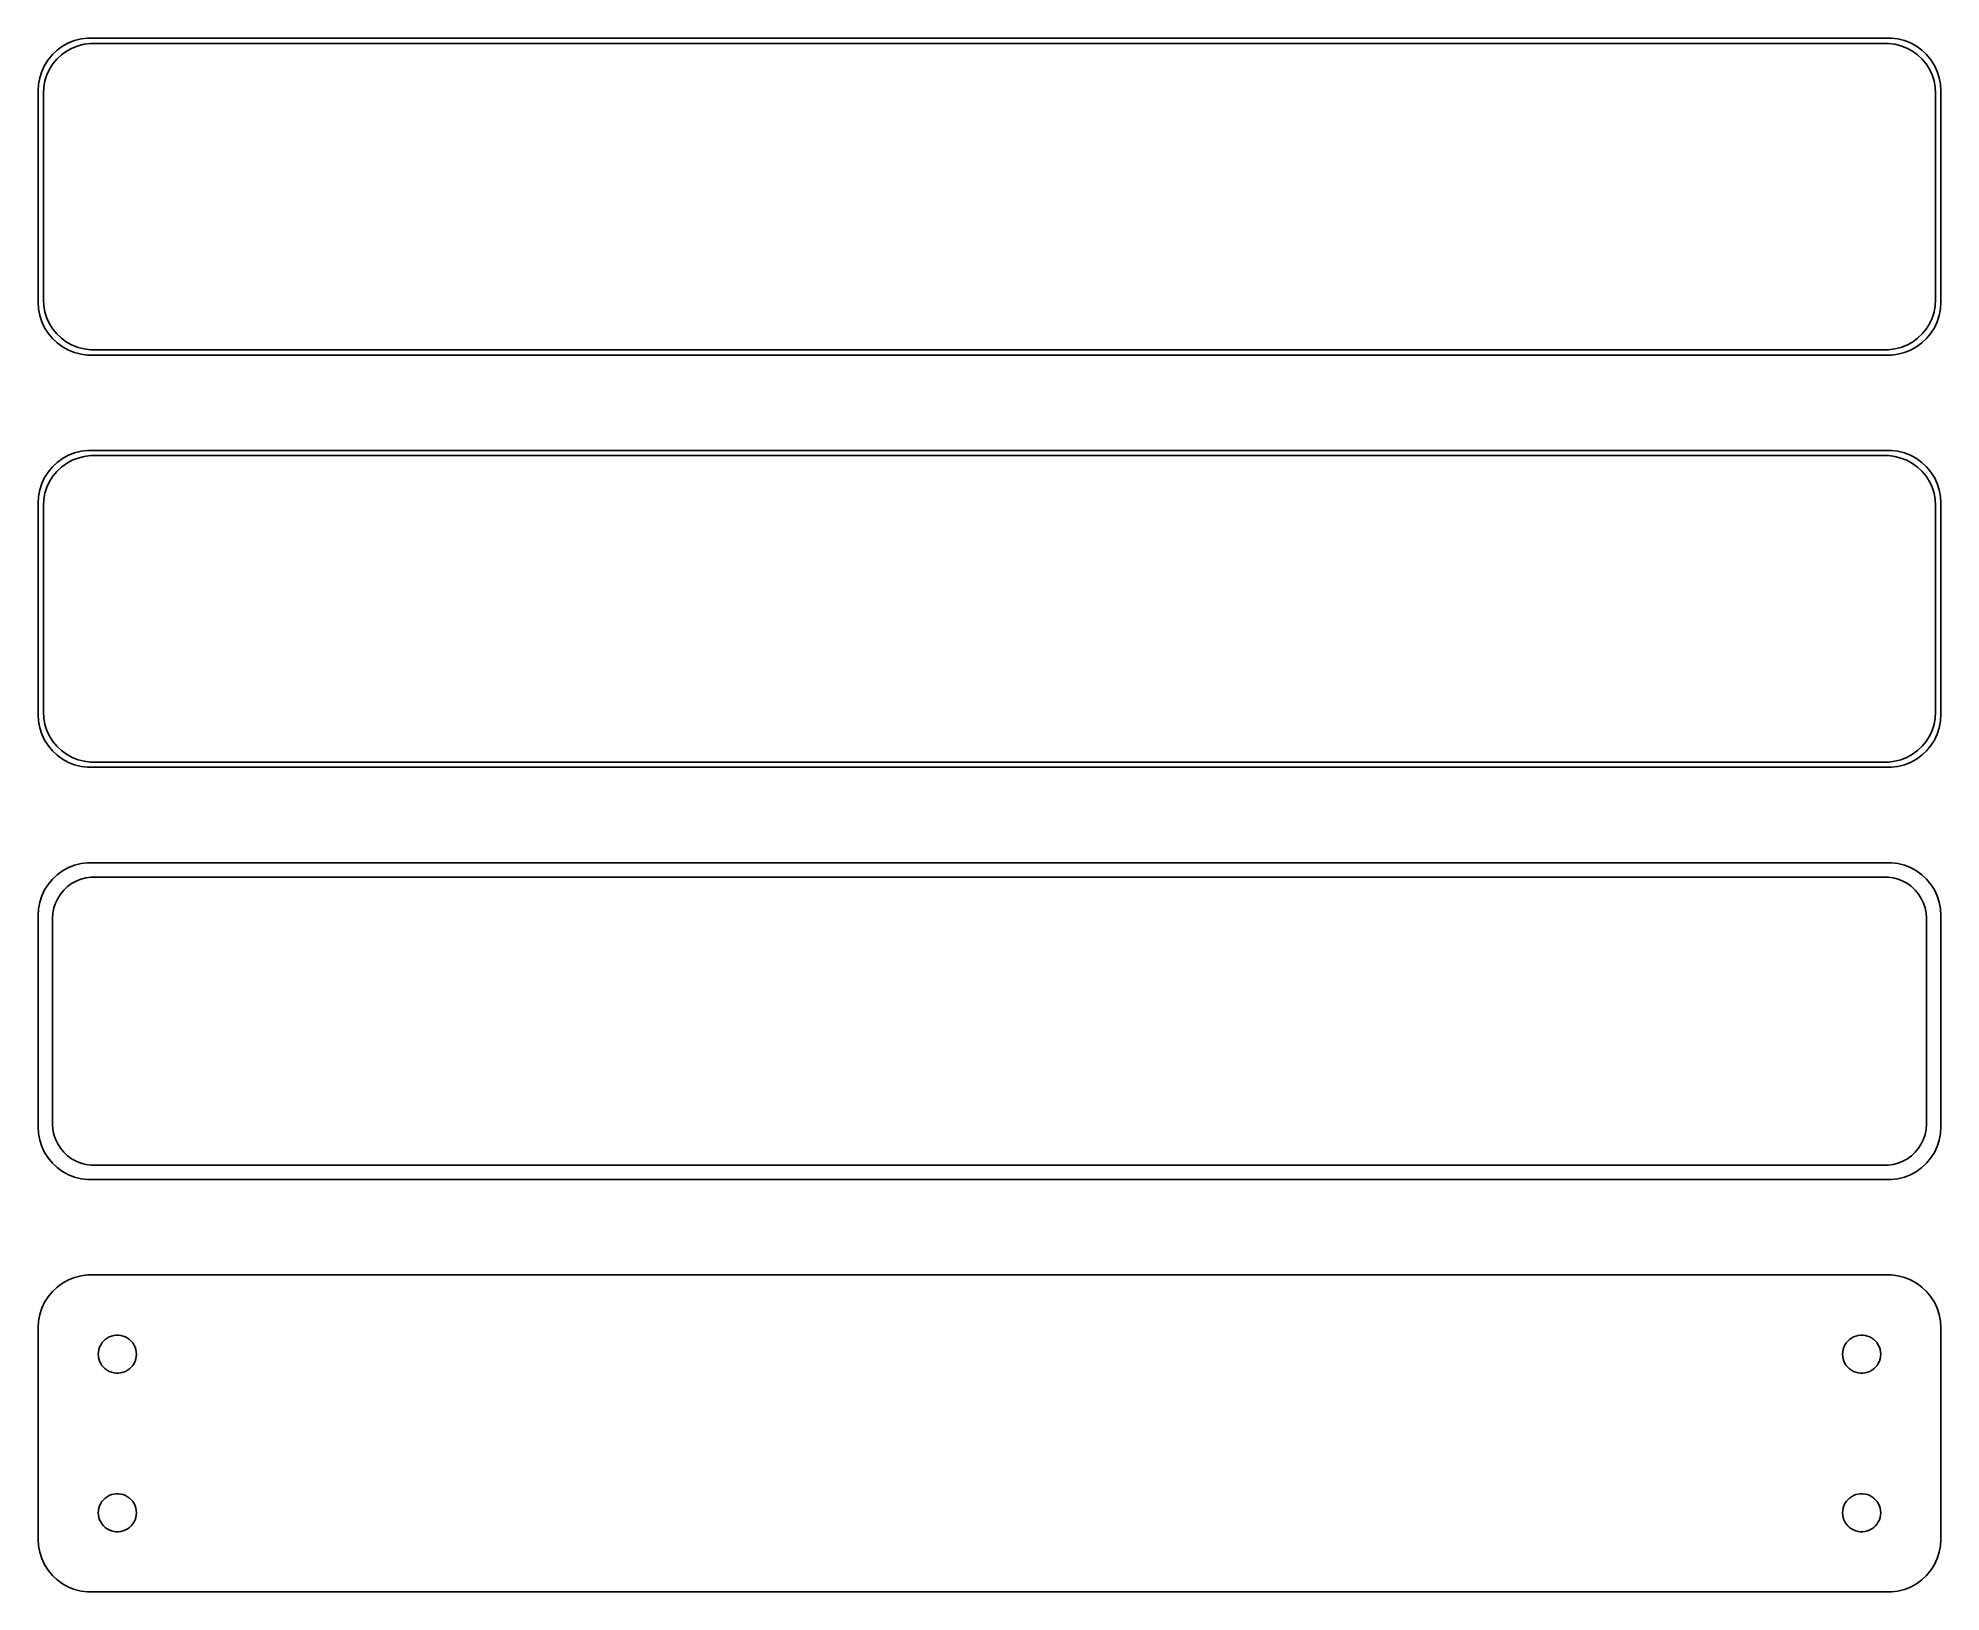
# Model space of a CAD drawing. Header units: metres. Extents: x -90 to 90, y 102 to 249.
import ezdxf

# ---------------------------------------------------------------- set-up
doc = ezdxf.new("R2010")
doc.units = ezdxf.units.M

msp = doc.modelspace()

# ---------------------------------------------------------------- linework, layer by layer
for p, q in [((-87.1289, 248.524), (-87.6791, 248.222)), ((-86.5451, 248.755), (-87.1289, 248.524)), ((-85.9369, 248.911), (-86.5451, 248.755)), ((-86.2178, 248.268), (-85.6401, 248.416)), ((-85.3139, 248.99), (-85.9369, 248.911)), ((-85.6401, 248.416), (-85.0482, 248.491)), ((85.3139, 248.99), (-85.3139, 248.99)), ((-85.0482, 248.491), (85.0482, 248.491)), ((85.0482, 248.491), (85.6401, 248.416)), ((85.9369, 248.911), (85.3139, 248.99)), ((85.6401, 248.416), (86.2178, 248.268)), ((86.5451, 248.755), (85.9369, 248.911)), ((87.1289, 248.524), (86.5451, 248.755)), ((87.6791, 248.222), (87.1289, 248.524)), ((-89.0451, 246.939), (-89.3815, 246.409)), ((-88.6448, 247.423), (-89.0451, 246.939)), ((-88.1871, 247.853), (-88.6448, 247.423)), ((-88.5928, 246.542), (-88.2126, 247.002)), ((-88.2126, 247.002), (-87.7778, 247.41)), ((-87.6791, 248.222), (-88.1871, 247.853)), ((-87.7778, 247.41), (-87.2952, 247.761)), ((-87.2952, 247.761), (-86.7724, 248.048)), ((-86.7724, 248.048), (-86.2178, 248.268)), ((86.2178, 248.268), (86.7724, 248.048)), ((86.7724, 248.048), (87.2952, 247.761)), ((87.2952, 247.761), (87.7778, 247.41)), ((88.1871, 247.853), (87.6791, 248.222)), ((87.7778, 247.41), (88.2126, 247.002)), ((88.6448, 247.423), (88.1871, 247.853)), ((88.2126, 247.002), (88.5928, 246.542)), ((89.0451, 246.939), (88.6448, 247.423)), ((89.3815, 246.409), (89.0451, 246.939)), ((-89.8429, 245.243), (-89.9606, 244.627)), ((-89.6489, 245.841), (-89.8429, 245.243)), ((-89.3815, 246.409), (-89.6489, 245.841)), ((-89.4625, 244.345), (-89.3508, 244.931)), ((-89.3508, 244.931), (-89.1664, 245.499)), ((-89.1664, 245.499), (-88.9125, 246.038)), ((-88.9125, 246.038), (-88.5928, 246.542)), ((88.5928, 246.542), (88.9125, 246.038)), ((88.9125, 246.038), (89.1664, 245.499)), ((89.1664, 245.499), (89.3508, 244.931)), ((89.3508, 244.931), (89.4625, 244.345)), ((89.6489, 245.841), (89.3815, 246.409)), ((89.8429, 245.243), (89.6489, 245.841)), ((89.9606, 244.627), (89.8429, 245.243)), ((-89.9606, 244.627), (-90, 244)), ((-90, 244), (-90, 224)), ((-89.5, 243.75), (-89.4625, 244.345)), ((-89.5, 224.25), (-89.5, 243.75)), ((89.4625, 244.345), (89.5, 243.75)), ((89.5, 243.75), (89.5, 224.25)), ((90, 244), (89.9606, 244.627)), ((90, 224), (90, 244)), ((-90, 224), (-89.9606, 223.373)), ((-89.9606, 223.373), (-89.8429, 222.757)), ((-89.4625, 223.655), (-89.5, 224.25)), ((-89.3508, 223.069), (-89.4625, 223.655)), ((89.4625, 223.655), (89.3508, 223.069)), ((89.5, 224.25), (89.4625, 223.655)), ((89.8429, 222.757), (89.9606, 223.373)), ((89.9606, 223.373), (90, 224)), ((-89.8429, 222.757), (-89.6489, 222.159)), ((-89.6489, 222.159), (-89.3815, 221.591)), ((-89.3815, 221.591), (-89.0451, 221.061)), ((-89.1664, 222.501), (-89.3508, 223.069)), ((-88.9125, 221.962), (-89.1664, 222.501)), ((-88.5928, 221.458), (-88.9125, 221.962)), ((-88.2126, 220.998), (-88.5928, 221.458)), ((88.5928, 221.458), (88.2126, 220.998)), ((88.9125, 221.962), (88.5928, 221.458)), ((89.1664, 222.501), (88.9125, 221.962)), ((89.0451, 221.061), (89.3815, 221.591)), ((89.3508, 223.069), (89.1664, 222.501)), ((89.3815, 221.591), (89.6489, 222.159)), ((89.6489, 222.159), (89.8429, 222.757)), ((-89.0451, 221.061), (-88.6448, 220.577)), ((-88.6448, 220.577), (-88.1871, 220.147)), ((-87.7778, 220.59), (-88.2126, 220.998)), ((-88.1871, 220.147), (-87.6791, 219.778)), ((-87.2952, 220.239), (-87.7778, 220.59)), ((-87.6791, 219.778), (-87.1289, 219.476)), ((-86.7724, 219.952), (-87.2952, 220.239)), ((-86.2178, 219.732), (-86.7724, 219.952)), ((-85.6401, 219.584), (-86.2178, 219.732)), ((86.2178, 219.732), (85.6401, 219.584)), ((86.7724, 219.952), (86.2178, 219.732)), ((87.2952, 220.239), (86.7724, 219.952)), ((87.1289, 219.476), (87.6791, 219.778)), ((87.7778, 220.59), (87.2952, 220.239)), ((87.6791, 219.778), (88.1871, 220.147)), ((88.2126, 220.998), (87.7778, 220.59)), ((88.1871, 220.147), (88.6448, 220.577)), ((88.6448, 220.577), (89.0451, 221.061)), ((-87.1289, 219.476), (-86.5451, 219.245)), ((-86.5451, 219.245), (-85.9369, 219.089)), ((-85.9369, 219.089), (-85.3139, 219.01)), ((-85.0482, 219.509), (-85.6401, 219.584)), ((-85.3139, 219.01), (85.3139, 219.01)), ((85.0482, 219.509), (-85.0482, 219.509)), ((85.6401, 219.584), (85.0482, 219.509)), ((85.3139, 219.01), (85.9369, 219.089)), ((85.9369, 219.089), (86.5451, 219.245)), ((86.5451, 219.245), (87.1289, 219.476)), ((-88.1871, 208.853), (-88.6448, 208.423)), ((-87.6791, 209.222), (-88.1871, 208.853)), ((-87.1289, 209.524), (-87.6791, 209.222)), ((-87.2952, 208.761), (-86.7724, 209.048)), ((-86.5451, 209.755), (-87.1289, 209.524)), ((-86.7724, 209.048), (-86.2178, 209.268)), ((-85.9369, 209.911), (-86.5451, 209.755)), ((-86.2178, 209.268), (-85.6401, 209.416)), ((-85.3139, 209.99), (-85.9369, 209.911)), ((-85.6401, 209.416), (-85.0482, 209.491)), ((85.3139, 209.99), (-85.3139, 209.99)), ((-85.0482, 209.491), (85.0482, 209.491)), ((85.0482, 209.491), (85.6401, 209.416)), ((85.9369, 209.911), (85.3139, 209.99)), ((85.6401, 209.416), (86.2178, 209.268)), ((86.5451, 209.755), (85.9369, 209.911)), ((86.2178, 209.268), (86.7724, 209.048)), ((87.1289, 209.524), (86.5451, 209.755)), ((86.7724, 209.048), (87.2952, 208.761)), ((87.6791, 209.222), (87.1289, 209.524)), ((88.1871, 208.853), (87.6791, 209.222)), ((88.6448, 208.423), (88.1871, 208.853)), ((-89.3815, 207.409), (-89.6489, 206.841)), ((-89.0451, 207.939), (-89.3815, 207.409)), ((-89.1664, 206.499), (-88.9125, 207.038)), ((-88.6448, 208.423), (-89.0451, 207.939)), ((-88.9125, 207.038), (-88.5928, 207.542)), ((-88.5928, 207.542), (-88.2126, 208.002)), ((-88.2126, 208.002), (-87.7778, 208.41)), ((-87.7778, 208.41), (-87.2952, 208.761)), ((87.2952, 208.761), (87.7778, 208.41)), ((87.7778, 208.41), (88.2126, 208.002)), ((88.2126, 208.002), (88.5928, 207.542)), ((88.5928, 207.542), (88.9125, 207.038)), ((89.0451, 207.939), (88.6448, 208.423)), ((88.9125, 207.038), (89.1664, 206.499)), ((89.3815, 207.409), (89.0451, 207.939)), ((89.6489, 206.841), (89.3815, 207.409)), ((-89.9606, 205.627), (-90, 205)), ((-89.8429, 206.243), (-89.9606, 205.627)), ((-89.6489, 206.841), (-89.8429, 206.243)), ((-89.5, 204.75), (-89.4625, 205.345)), ((-89.4625, 205.345), (-89.3508, 205.931)), ((-89.3508, 205.931), (-89.1664, 206.499)), ((89.1664, 206.499), (89.3508, 205.931)), ((89.3508, 205.931), (89.4625, 205.345)), ((89.4625, 205.345), (89.5, 204.75)), ((89.8429, 206.243), (89.6489, 206.841)), ((89.9606, 205.627), (89.8429, 206.243)), ((90, 205), (89.9606, 205.627)), ((-90, 205), (-90, 185)), ((-89.5, 185.25), (-89.5, 204.75)), ((89.5, 204.75), (89.5, 185.25)), ((90, 185), (90, 205)), ((-90, 185), (-89.9606, 184.373)), ((-89.9606, 184.373), (-89.8429, 183.757)), ((-89.8429, 183.757), (-89.6489, 183.159)), ((-89.4625, 184.655), (-89.5, 185.25)), ((-89.3508, 184.069), (-89.4625, 184.655)), ((-89.1664, 183.501), (-89.3508, 184.069)), ((89.3508, 184.069), (89.1664, 183.501)), ((89.4625, 184.655), (89.3508, 184.069)), ((89.5, 185.25), (89.4625, 184.655)), ((89.6489, 183.159), (89.8429, 183.757)), ((89.8429, 183.757), (89.9606, 184.373)), ((89.9606, 184.373), (90, 185)), ((-89.6489, 183.159), (-89.3815, 182.591)), ((-89.3815, 182.591), (-89.0451, 182.061)), ((-88.9125, 182.962), (-89.1664, 183.501)), ((-89.0451, 182.061), (-88.6448, 181.577)), ((-88.5928, 182.458), (-88.9125, 182.962)), ((-88.2126, 181.998), (-88.5928, 182.458)), ((-87.7778, 181.59), (-88.2126, 181.998)), ((88.2126, 181.998), (87.7778, 181.59)), ((88.5928, 182.458), (88.2126, 181.998)), ((88.9125, 182.962), (88.5928, 182.458)), ((88.6448, 181.577), (89.0451, 182.061)), ((89.1664, 183.501), (88.9125, 182.962)), ((89.0451, 182.061), (89.3815, 182.591)), ((89.3815, 182.591), (89.6489, 183.159)), ((-88.6448, 181.577), (-88.1871, 181.147)), ((-88.1871, 181.147), (-87.6791, 180.778)), ((-87.2952, 181.239), (-87.7778, 181.59)), ((-87.6791, 180.778), (-87.1289, 180.476)), ((-86.7724, 180.952), (-87.2952, 181.239)), ((-87.1289, 180.476), (-86.5451, 180.245)), ((-86.2178, 180.732), (-86.7724, 180.952)), ((-86.5451, 180.245), (-85.9369, 180.089)), ((-85.6401, 180.584), (-86.2178, 180.732)), ((-85.9369, 180.089), (-85.3139, 180.01)), ((-85.0482, 180.509), (-85.6401, 180.584)), ((-85.3139, 180.01), (85.3139, 180.01)), ((85.0482, 180.509), (-85.0482, 180.509)), ((85.6401, 180.584), (85.0482, 180.509)), ((85.3139, 180.01), (85.9369, 180.089)), ((86.2178, 180.732), (85.6401, 180.584)), ((85.9369, 180.089), (86.5451, 180.245)), ((86.7724, 180.952), (86.2178, 180.732)), ((86.5451, 180.245), (87.1289, 180.476)), ((87.2952, 181.239), (86.7724, 180.952)), ((87.1289, 180.476), (87.6791, 180.778)), ((87.7778, 181.59), (87.2952, 181.239)), ((87.6791, 180.778), (88.1871, 181.147)), ((88.1871, 181.147), (88.6448, 181.577)), ((-88.6448, 169.423), (-89.0451, 168.939)), ((-88.1871, 169.853), (-88.6448, 169.423)), ((-87.6791, 170.222), (-88.1871, 169.853)), ((-87.1289, 170.524), (-87.6791, 170.222)), ((-86.5451, 170.755), (-87.1289, 170.524)), ((-86.8234, 169.017), (-86.3975, 169.251)), ((-85.9369, 170.911), (-86.5451, 170.755)), ((-86.3975, 169.251), (-85.9457, 169.43)), ((-85.9457, 169.43), (-85.4751, 169.551)), ((-85.3139, 170.99), (-85.9369, 170.911)), ((-85.4751, 169.551), (-84.993, 169.612)), ((85.3139, 170.99), (-85.3139, 170.99)), ((-84.993, 169.612), (84.993, 169.612)), ((84.993, 169.612), (85.4751, 169.551)), ((85.9369, 170.911), (85.3139, 170.99)), ((85.4751, 169.551), (85.9457, 169.43)), ((86.5451, 170.755), (85.9369, 170.911)), ((85.9457, 169.43), (86.3975, 169.251)), ((86.3975, 169.251), (86.8234, 169.017)), ((87.1289, 170.524), (86.5451, 170.755)), ((87.6791, 170.222), (87.1289, 170.524)), ((88.1871, 169.853), (87.6791, 170.222)), ((88.6448, 169.423), (88.1871, 169.853)), ((89.0451, 168.939), (88.6448, 169.423)), ((-89.6489, 167.841), (-89.8429, 167.243)), ((-89.3815, 168.409), (-89.6489, 167.841)), ((-89.0451, 168.939), (-89.3815, 168.409)), ((-88.3477, 167.174), (-88.1408, 167.614)), ((-88.1408, 167.614), (-87.8805, 168.024)), ((-87.8805, 168.024), (-87.5707, 168.399)), ((-87.5707, 168.399), (-87.2165, 168.731)), ((-87.2165, 168.731), (-86.8234, 169.017)), ((86.8234, 169.017), (87.2165, 168.731)), ((87.2165, 168.731), (87.5707, 168.399)), ((87.5707, 168.399), (87.8805, 168.024)), ((87.8805, 168.024), (88.1408, 167.614)), ((88.1408, 167.614), (88.3477, 167.174)), ((89.3815, 168.409), (89.0451, 168.939)), ((89.6489, 167.841), (89.3815, 168.409)), ((89.8429, 167.243), (89.6489, 167.841)), ((-89.9606, 166.627), (-90, 166)), ((-90, 166), (-90, 146)), ((-89.8429, 167.243), (-89.9606, 166.627)), ((-88.6195, 165.75), (-88.589, 166.235)), ((-88.6195, 146.25), (-88.6195, 165.75)), ((-88.589, 166.235), (-88.4979, 166.712)), ((-88.4979, 166.712), (-88.3477, 167.174)), ((88.3477, 167.174), (88.4979, 166.712)), ((88.4979, 166.712), (88.589, 166.235)), ((88.589, 166.235), (88.6195, 165.75)), ((88.6195, 165.75), (88.6195, 146.25)), ((89.9606, 166.627), (89.8429, 167.243)), ((90, 166), (89.9606, 166.627)), ((90, 146), (90, 166)), ((-90, 146), (-89.9606, 145.373)), ((-88.589, 145.765), (-88.6195, 146.25)), ((88.6195, 146.25), (88.589, 145.765)), ((89.9606, 145.373), (90, 146)), ((-89.9606, 145.373), (-89.8429, 144.757)), ((-89.8429, 144.757), (-89.6489, 144.159)), ((-89.6489, 144.159), (-89.3815, 143.591)), ((-88.4979, 145.288), (-88.589, 145.765)), ((-88.3477, 144.826), (-88.4979, 145.288)), ((-88.1408, 144.386), (-88.3477, 144.826)), ((-87.8805, 143.976), (-88.1408, 144.386)), ((88.1408, 144.386), (87.8805, 143.976)), ((88.3477, 144.826), (88.1408, 144.386)), ((88.4979, 145.288), (88.3477, 144.826)), ((88.589, 145.765), (88.4979, 145.288)), ((89.3815, 143.591), (89.6489, 144.159)), ((89.6489, 144.159), (89.8429, 144.757)), ((89.8429, 144.757), (89.9606, 145.373)), ((-89.3815, 143.591), (-89.0451, 143.061)), ((-89.0451, 143.061), (-88.6448, 142.577)), ((-88.6448, 142.577), (-88.1871, 142.147)), ((-87.5707, 143.601), (-87.8805, 143.976)), ((-87.2165, 143.269), (-87.5707, 143.601)), ((-86.8234, 142.983), (-87.2165, 143.269)), ((-86.3975, 142.749), (-86.8234, 142.983)), ((-85.9457, 142.57), (-86.3975, 142.749)), ((-85.4751, 142.449), (-85.9457, 142.57)), ((-84.993, 142.388), (-85.4751, 142.449)), ((84.993, 142.388), (-84.993, 142.388)), ((85.4751, 142.449), (84.993, 142.388)), ((85.9457, 142.57), (85.4751, 142.449)), ((86.3975, 142.749), (85.9457, 142.57)), ((86.8234, 142.983), (86.3975, 142.749)), ((87.2165, 143.269), (86.8234, 142.983)), ((87.5707, 143.601), (87.2165, 143.269)), ((87.8805, 143.976), (87.5707, 143.601)), ((88.1871, 142.147), (88.6448, 142.577)), ((88.6448, 142.577), (89.0451, 143.061)), ((89.0451, 143.061), (89.3815, 143.591)), ((-88.1871, 142.147), (-87.6791, 141.778)), ((-87.6791, 141.778), (-87.1289, 141.476)), ((-87.1289, 141.476), (-86.5451, 141.245)), ((-86.5451, 141.245), (-85.9369, 141.089)), ((-85.9369, 141.089), (-85.3139, 141.01)), ((-85.3139, 141.01), (85.3139, 141.01)), ((85.3139, 141.01), (85.9369, 141.089)), ((85.9369, 141.089), (86.5451, 141.245)), ((86.5451, 141.245), (87.1289, 141.476)), ((87.1289, 141.476), (87.6791, 141.778)), ((87.6791, 141.778), (88.1871, 142.147)), ((-87.1289, 131.524), (-87.6791, 131.222)), ((-86.5451, 131.755), (-87.1289, 131.524)), ((-85.9369, 131.911), (-86.5451, 131.755)), ((-85.3139, 131.99), (-85.9369, 131.911)), ((85.3139, 131.99), (-85.3139, 131.99)), ((85.9369, 131.911), (85.3139, 131.99)), ((86.5451, 131.755), (85.9369, 131.911)), ((87.1289, 131.524), (86.5451, 131.755)), ((87.6791, 131.222), (87.1289, 131.524)), ((-89.0451, 129.939), (-89.3815, 129.409)), ((-88.6448, 130.423), (-89.0451, 129.939)), ((-88.1871, 130.853), (-88.6448, 130.423)), ((-87.6791, 131.222), (-88.1871, 130.853)), ((88.1871, 130.853), (87.6791, 131.222)), ((88.6448, 130.423), (88.1871, 130.853)), ((89.0451, 129.939), (88.6448, 130.423)), ((89.3815, 129.409), (89.0451, 129.939)), ((-89.8429, 128.243), (-89.9606, 127.627)), ((-89.6489, 128.841), (-89.8429, 128.243)), ((-89.3815, 129.409), (-89.6489, 128.841)), ((89.6489, 128.841), (89.3815, 129.409)), ((89.8429, 128.243), (89.6489, 128.841)), ((89.9606, 127.627), (89.8429, 128.243)), ((-89.9606, 127.627), (-90, 127)), ((-90, 127), (-90, 107)), ((-83.6474, 125.887), (-83.4645, 126.02)), ((-83.4645, 126.02), (-83.2664, 126.129)), ((-83.2664, 126.129), (-83.0562, 126.212)), ((-83.0562, 126.212), (-82.8373, 126.268)), ((-82.8373, 126.268), (-82.613, 126.296)), ((-82.613, 126.296), (-82.387, 126.296)), ((-82.387, 126.296), (-82.1627, 126.268)), ((-82.1627, 126.268), (-81.9438, 126.212)), ((-81.9438, 126.212), (-81.7336, 126.129)), ((-81.7336, 126.129), (-81.5355, 126.02)), ((-81.5355, 126.02), (-81.3526, 125.887)), ((81.3526, 125.887), (81.5355, 126.02)), ((81.5355, 126.02), (81.7336, 126.129)), ((81.7336, 126.129), (81.9438, 126.212)), ((81.9438, 126.212), (82.1627, 126.268)), ((82.1627, 126.268), (82.387, 126.296)), ((82.387, 126.296), (82.613, 126.296)), ((82.613, 126.296), (82.8373, 126.268)), ((82.8373, 126.268), (83.0562, 126.212)), ((83.0562, 126.212), (83.2664, 126.129)), ((83.2664, 126.129), (83.4645, 126.02)), ((83.4645, 126.02), (83.6474, 125.887)), ((90, 127), (89.9606, 127.627)), ((90, 107), (90, 127)), ((-84.3, 124.5), (-84.2858, 124.726)), ((-84.2858, 124.274), (-84.3, 124.5)), ((-84.2858, 124.726), (-84.2434, 124.948)), ((-84.2434, 124.052), (-84.2858, 124.274)), ((-84.2434, 124.948), (-84.1736, 125.163)), ((-84.1736, 125.163), (-84.0773, 125.367)), ((-84.0773, 125.367), (-83.9562, 125.558)), ((-83.9562, 125.558), (-83.8121, 125.732)), ((-83.8121, 125.732), (-83.6474, 125.887)), ((-81.3526, 125.887), (-81.1879, 125.732)), ((-81.1879, 125.732), (-81.0438, 125.558)), ((-81.0438, 125.558), (-80.9226, 125.367)), ((-80.9226, 125.367), (-80.8264, 125.163)), ((-80.8264, 125.163), (-80.7565, 124.948)), ((-80.7565, 124.948), (-80.7142, 124.726)), ((-80.7142, 124.274), (-80.7565, 124.052)), ((-80.7142, 124.726), (-80.7, 124.5)), ((-80.7, 124.5), (-80.7142, 124.274)), ((80.7, 124.5), (80.7142, 124.726)), ((80.7142, 124.274), (80.7, 124.5)), ((80.7142, 124.726), (80.7565, 124.948)), ((80.7565, 124.052), (80.7142, 124.274)), ((80.7565, 124.948), (80.8264, 125.163)), ((80.8264, 125.163), (80.9226, 125.367)), ((80.9226, 125.367), (81.0438, 125.558)), ((81.0438, 125.558), (81.1879, 125.732)), ((81.1879, 125.732), (81.3526, 125.887)), ((83.6474, 125.887), (83.8121, 125.732)), ((83.8121, 125.732), (83.9562, 125.558)), ((83.9562, 125.558), (84.0773, 125.367)), ((84.0773, 125.367), (84.1736, 125.163)), ((84.1736, 125.163), (84.2434, 124.948)), ((84.2434, 124.948), (84.2858, 124.726)), ((84.2858, 124.274), (84.2434, 124.052)), ((84.2858, 124.726), (84.3, 124.5)), ((84.3, 124.5), (84.2858, 124.274)), ((-84.1736, 123.837), (-84.2434, 124.052)), ((-84.0773, 123.633), (-84.1736, 123.837)), ((-83.9562, 123.442), (-84.0773, 123.633)), ((-83.8121, 123.268), (-83.9562, 123.442)), ((-83.6474, 123.113), (-83.8121, 123.268)), ((-83.4645, 122.98), (-83.6474, 123.113)), ((-83.2664, 122.871), (-83.4645, 122.98)), ((-83.0562, 122.788), (-83.2664, 122.871)), ((-82.8373, 122.732), (-83.0562, 122.788)), ((-82.613, 122.704), (-82.8373, 122.732)), ((-82.387, 122.704), (-82.613, 122.704)), ((-82.1627, 122.732), (-82.387, 122.704)), ((-81.9438, 122.788), (-82.1627, 122.732)), ((-81.7336, 122.871), (-81.9438, 122.788)), ((-81.5355, 122.98), (-81.7336, 122.871)), ((-81.3526, 123.113), (-81.5355, 122.98)), ((-81.1879, 123.268), (-81.3526, 123.113)), ((-81.0438, 123.442), (-81.1879, 123.268)), ((-80.9226, 123.633), (-81.0438, 123.442)), ((-80.8264, 123.837), (-80.9226, 123.633)), ((-80.7565, 124.052), (-80.8264, 123.837)), ((80.8264, 123.837), (80.7565, 124.052)), ((80.9226, 123.633), (80.8264, 123.837)), ((81.0438, 123.442), (80.9226, 123.633)), ((81.1879, 123.268), (81.0438, 123.442)), ((81.3526, 123.113), (81.1879, 123.268)), ((81.5355, 122.98), (81.3526, 123.113)), ((81.7336, 122.871), (81.5355, 122.98)), ((81.9438, 122.788), (81.7336, 122.871)), ((82.1627, 122.732), (81.9438, 122.788)), ((82.387, 122.704), (82.1627, 122.732)), ((82.613, 122.704), (82.387, 122.704)), ((82.8373, 122.732), (82.613, 122.704)), ((83.0562, 122.788), (82.8373, 122.732)), ((83.2664, 122.871), (83.0562, 122.788)), ((83.4645, 122.98), (83.2664, 122.871)), ((83.6474, 123.113), (83.4645, 122.98)), ((83.8121, 123.268), (83.6474, 123.113)), ((83.9562, 123.442), (83.8121, 123.268)), ((84.0773, 123.633), (83.9562, 123.442)), ((84.1736, 123.837), (84.0773, 123.633)), ((84.2434, 124.052), (84.1736, 123.837)), ((-84.2858, 109.726), (-84.2434, 109.948)), ((-84.2434, 109.948), (-84.1736, 110.163)), ((-84.1736, 110.163), (-84.0773, 110.367)), ((-84.0773, 110.367), (-83.9562, 110.558)), ((-83.9562, 110.558), (-83.8121, 110.732)), ((-83.8121, 110.732), (-83.6474, 110.887)), ((-83.6474, 110.887), (-83.4645, 111.02)), ((-83.4645, 111.02), (-83.2664, 111.129)), ((-83.2664, 111.129), (-83.0562, 111.212)), ((-83.0562, 111.212), (-82.8373, 111.268)), ((-82.8373, 111.268), (-82.613, 111.296)), ((-82.613, 111.296), (-82.387, 111.296)), ((-82.387, 111.296), (-82.1627, 111.268)), ((-82.1627, 111.268), (-81.9438, 111.212)), ((-81.9438, 111.212), (-81.7336, 111.129)), ((-81.7336, 111.129), (-81.5355, 111.02)), ((-81.5355, 111.02), (-81.3526, 110.887)), ((-81.3526, 110.887), (-81.1879, 110.732)), ((-81.1879, 110.732), (-81.0438, 110.558)), ((-81.0438, 110.558), (-80.9226, 110.367)), ((-80.9226, 110.367), (-80.8264, 110.163)), ((-80.8264, 110.163), (-80.7565, 109.948)), ((-80.7565, 109.948), (-80.7142, 109.726)), ((80.7142, 109.726), (80.7565, 109.948)), ((80.7565, 109.948), (80.8264, 110.163)), ((80.8264, 110.163), (80.9226, 110.367)), ((80.9226, 110.367), (81.0438, 110.558)), ((81.0438, 110.558), (81.1879, 110.732)), ((81.1879, 110.732), (81.3526, 110.887)), ((81.3526, 110.887), (81.5355, 111.02)), ((81.5355, 111.02), (81.7336, 111.129)), ((81.7336, 111.129), (81.9438, 111.212)), ((81.9438, 111.212), (82.1627, 111.268)), ((82.1627, 111.268), (82.387, 111.296)), ((82.387, 111.296), (82.613, 111.296)), ((82.613, 111.296), (82.8373, 111.268)), ((82.8373, 111.268), (83.0562, 111.212)), ((83.0562, 111.212), (83.2664, 111.129)), ((83.2664, 111.129), (83.4645, 111.02)), ((83.4645, 111.02), (83.6474, 110.887)), ((83.6474, 110.887), (83.8121, 110.732)), ((83.8121, 110.732), (83.9562, 110.558)), ((83.9562, 110.558), (84.0773, 110.367)), ((84.0773, 110.367), (84.1736, 110.163)), ((84.1736, 110.163), (84.2434, 109.948)), ((84.2434, 109.948), (84.2858, 109.726)), ((-84.3, 109.5), (-84.2858, 109.726)), ((-84.2858, 109.274), (-84.3, 109.5)), ((-84.2434, 109.052), (-84.2858, 109.274)), ((-84.1736, 108.837), (-84.2434, 109.052)), ((-84.0773, 108.633), (-84.1736, 108.837)), ((-83.9562, 108.442), (-84.0773, 108.633)), ((-83.8121, 108.268), (-83.9562, 108.442)), ((-83.6474, 108.113), (-83.8121, 108.268)), ((-83.4645, 107.98), (-83.6474, 108.113)), ((-81.3526, 108.113), (-81.5355, 107.98)), ((-81.1879, 108.268), (-81.3526, 108.113)), ((-81.0438, 108.442), (-81.1879, 108.268)), ((-80.9226, 108.633), (-81.0438, 108.442)), ((-80.8264, 108.837), (-80.9226, 108.633)), ((-80.7565, 109.052), (-80.8264, 108.837)), ((-80.7142, 109.274), (-80.7565, 109.052)), ((-80.7142, 109.726), (-80.7, 109.5)), ((-80.7, 109.5), (-80.7142, 109.274)), ((80.7, 109.5), (80.7142, 109.726)), ((80.7142, 109.274), (80.7, 109.5)), ((80.7565, 109.052), (80.7142, 109.274)), ((80.8264, 108.837), (80.7565, 109.052)), ((80.9226, 108.633), (80.8264, 108.837)), ((81.0438, 108.442), (80.9226, 108.633)), ((81.1879, 108.268), (81.0438, 108.442)), ((81.3526, 108.113), (81.1879, 108.268)), ((81.5355, 107.98), (81.3526, 108.113)), ((83.6474, 108.113), (83.4645, 107.98)), ((83.8121, 108.268), (83.6474, 108.113)), ((83.9562, 108.442), (83.8121, 108.268)), ((84.0773, 108.633), (83.9562, 108.442)), ((84.1736, 108.837), (84.0773, 108.633)), ((84.2434, 109.052), (84.1736, 108.837)), ((84.2858, 109.274), (84.2434, 109.052)), ((84.2858, 109.726), (84.3, 109.5)), ((84.3, 109.5), (84.2858, 109.274)), ((-90, 107), (-89.9606, 106.373)), ((-89.9606, 106.373), (-89.8429, 105.757)), ((-83.2664, 107.871), (-83.4645, 107.98)), ((-83.0562, 107.788), (-83.2664, 107.871)), ((-82.8373, 107.732), (-83.0562, 107.788)), ((-82.613, 107.704), (-82.8373, 107.732)), ((-82.387, 107.704), (-82.613, 107.704)), ((-82.1627, 107.732), (-82.387, 107.704)), ((-81.9438, 107.788), (-82.1627, 107.732)), ((-81.7336, 107.871), (-81.9438, 107.788)), ((-81.5355, 107.98), (-81.7336, 107.871)), ((81.7336, 107.871), (81.5355, 107.98)), ((81.9438, 107.788), (81.7336, 107.871)), ((82.1627, 107.732), (81.9438, 107.788)), ((82.387, 107.704), (82.1627, 107.732)), ((82.613, 107.704), (82.387, 107.704)), ((82.8373, 107.732), (82.613, 107.704)), ((83.0562, 107.788), (82.8373, 107.732)), ((83.2664, 107.871), (83.0562, 107.788)), ((83.4645, 107.98), (83.2664, 107.871)), ((89.8429, 105.757), (89.9606, 106.373)), ((89.9606, 106.373), (90, 107)), ((-89.8429, 105.757), (-89.6489, 105.159)), ((-89.6489, 105.159), (-89.3815, 104.591)), ((-89.3815, 104.591), (-89.0451, 104.061)), ((89.0451, 104.061), (89.3815, 104.591)), ((89.3815, 104.591), (89.6489, 105.159)), ((89.6489, 105.159), (89.8429, 105.757)), ((-89.0451, 104.061), (-88.6448, 103.577)), ((-88.6448, 103.577), (-88.1871, 103.147)), ((-88.1871, 103.147), (-87.6791, 102.778)), ((-87.6791, 102.778), (-87.1289, 102.476)), ((87.1289, 102.476), (87.6791, 102.778)), ((87.6791, 102.778), (88.1871, 103.147)), ((88.1871, 103.147), (88.6448, 103.577)), ((88.6448, 103.577), (89.0451, 104.061)), ((-87.1289, 102.476), (-86.5451, 102.245)), ((-86.5451, 102.245), (-85.9369, 102.089)), ((-85.9369, 102.089), (-85.3139, 102.01)), ((-85.3139, 102.01), (85.3139, 102.01)), ((85.3139, 102.01), (85.9369, 102.089)), ((85.9369, 102.089), (86.5451, 102.245)), ((86.5451, 102.245), (87.1289, 102.476))]:
    msp.add_line(p, q)

doc.saveas('drawing.dxf')
